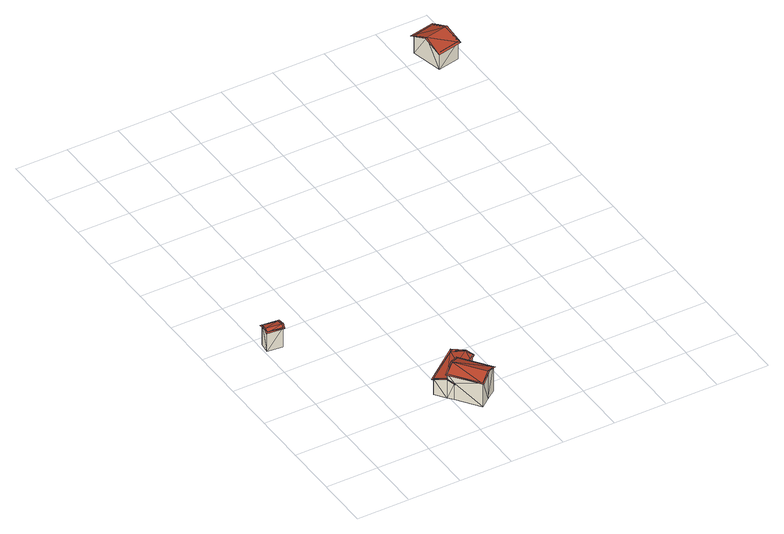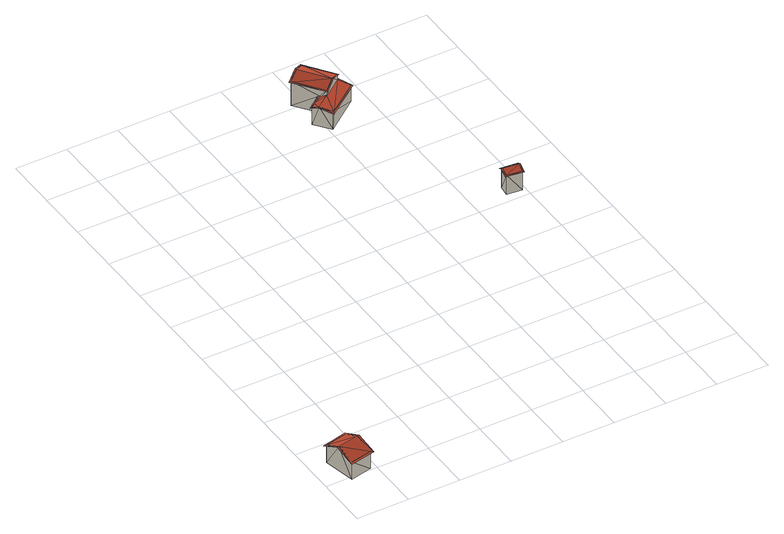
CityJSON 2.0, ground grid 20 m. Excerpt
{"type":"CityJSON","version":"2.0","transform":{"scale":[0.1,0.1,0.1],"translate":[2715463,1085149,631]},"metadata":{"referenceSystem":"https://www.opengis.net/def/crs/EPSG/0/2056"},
"CityObjects":{
"building1":{"type":"Building","attributes":{"DATUM_AENDERUNG":20160406,"DATUM_ERSTELLUNG":20160406,"ERSTELLUNG_JAHR":2016,"ERSTELLUNG_MONAT":4,"GRUND_AENDERUNG":"Verbessert","HERKUNFT_JAHR":2015,"HERKUNFT_MONAT":6,"OBJEKTART":"Gebaeude Einzelhaus","REVISION_JAHR":2016,"REVISION_MONAT":4},"geometry":[{"type":"MultiSurface","lod":"3","boundaries":[[[0,1,2]],[[0,2,3]],[[2,4,5]],[[2,5,3]],[[4,6,7]],[[4,7,5]],[[8,7,9]],[[8,9,10]],[[7,6,9]],[[9,11,10]],[[11,1,0]],[[11,0,10]],[[5,7,6]],[[5,6,3]],[[6,1,3]],[[1,0,3]],[[10,0,1]],[[10,1,8]],[[1,6,8]],[[6,7,8]],[[11,12,2]],[[11,2,1]],[[12,13,2]],[[2,13,14]],[[2,14,4]],[[4,14,15]],[[4,15,9]],[[4,9,6]],[[9,15,11]],[[15,12,11]],[[12,15,13]],[[15,14,13]]],"semantics":{"surfaces":[{"type":"RoofSurface"},{"type":"WallSurface"},{"type":"GroundSurface"}],"values":[0,0,0,0,0,0,0,0,0,0,0,0,0,0,0,0,0,0,0,0,1,1,1,1,1,1,1,1,1,1,2,2]}}]},
"building2":{"type":"Building","attributes":{"DATUM_AENDERUNG":20160523,"DATUM_ERSTELLUNG":20160406,"ERSTELLUNG_JAHR":2016,"ERSTELLUNG_MONAT":4,"GRUND_AENDERUNG":"Verbessert","HERKUNFT":"swisstopo","HERKUNFT_JAHR":2015,"HERKUNFT_MONAT":6,"NAME_KOMPLETT":"Casa Doganale","OBJEKTART":"Gebaeude Einzelhaus","ORIGINAL_HERKUNFT":"swisstopo","REVISION_JAHR":2015,"REVISION_MONAT":6},"children":["building2-1","building2-2"]},
"building2-1":{"type":"BuildingPart","attributes":{"DATUM_AENDERUNG":20160523,"DATUM_ERSTELLUNG":20160406,"ERSTELLUNG_JAHR":2016,"ERSTELLUNG_MONAT":4,"GRUND_AENDERUNG":"Verbessert","HERKUNFT":"swisstopo","HERKUNFT_JAHR":2015,"HERKUNFT_MONAT":6,"NAME_KOMPLETT":"Casa Doganale","OBJEKTART":"Gebaeude Einzelhaus","ORIGINAL_HERKUNFT":"swisstopo","REVISION_JAHR":2015,"REVISION_MONAT":6},"parents":["building2"],"geometry":[{"type":"MultiSurface","lod":"3","boundaries":[[[16,17,18]],[[16,18,19]],[[18,20,21]],[[18,21,19]],[[20,22,23]],[[20,23,21]],[[24,23,25]],[[24,25,26]],[[23,22,25]],[[25,27,26]],[[27,17,16]],[[27,16,26]],[[21,23,22]],[[21,22,19]],[[22,17,19]],[[17,16,19]],[[26,16,17]],[[26,17,22]],[[26,22,24]],[[22,23,24]],[[27,28,29]],[[27,29,17]],[[29,30,18]],[[29,18,17]],[[18,30,31]],[[18,31,20]],[[30,32,31]],[[31,33,20]],[[33,34,20]],[[34,35,20]],[[20,35,22]],[[35,36,22]],[[36,25,22]],[[36,37,25]],[[37,38,25]],[[38,39,28]],[[38,28,27]],[[38,27,25]],[[28,39,29]],[[39,32,29]],[[32,30,29]]],"semantics":{"surfaces":[{"type":"RoofSurface"},{"type":"WallSurface"},{"type":"GroundSurface"}],"values":[0,0,0,0,0,0,0,0,0,0,0,0,0,0,0,0,0,0,0,0,1,1,1,1,1,1,1,1,1,1,1,1,1,1,1,1,1,1,2,2,2]}}]},
"building2-2":{"type":"BuildingPart","attributes":{"DATUM_AENDERUNG":20160523,"DATUM_ERSTELLUNG":20160406,"ERSTELLUNG_JAHR":2016,"ERSTELLUNG_MONAT":4,"GRUND_AENDERUNG":"Verbessert","HERKUNFT":"swisstopo","HERKUNFT_JAHR":2015,"HERKUNFT_MONAT":6,"NAME_KOMPLETT":"Casa Doganale","OBJEKTART":"Gebaeude Einzelhaus","ORIGINAL_HERKUNFT":"swisstopo","REVISION_JAHR":2015,"REVISION_MONAT":6},"parents":["building2"],"geometry":[{"type":"MultiSurface","lod":"3","boundaries":[[[40,37,36]],[[41,42,43]],[[42,34,44]],[[42,44,43]],[[34,33,44]],[[45,46,38]],[[45,38,40]],[[38,37,40]],[[33,31,44]],[[31,47,44]],[[47,43,44]],[[48,49,41]],[[49,50,35]],[[49,35,42]],[[49,42,41]],[[50,40,36]],[[50,36,35]],[[35,34,42]],[[51,40,50]],[[51,50,49]],[[51,49,48]],[[44,52,43]],[[52,42,41]],[[52,41,43]],[[42,53,41]],[[53,49,48]],[[53,48,41]],[[49,54,51]],[[54,50,40]],[[54,40,51]],[[52,55,42]],[[55,56,42]],[[56,53,42]],[[53,56,49]],[[56,57,49]],[[57,54,49]],[[50,54,58]],[[50,58,38]],[[50,38,37]],[[50,37,36]],[[54,57,58]],[[58,39,38]],[[52,44,55]],[[44,31,32]],[[44,32,55]],[[39,58,32]],[[58,57,32]],[[57,56,32]],[[56,55,32]]],"semantics":{"surfaces":[{"type":"RoofSurface"},{"type":"WallSurface"},{"type":"GroundSurface"}],"values":[0,0,0,0,0,0,0,0,0,0,0,0,0,0,0,0,0,0,0,0,0,0,0,0,0,0,0,0,0,0,1,1,1,1,1,1,1,1,1,1,1,1,1,1,1,2,2,2,2]}}]},
"building3":{"type":"Building","attributes":{"DATUM_AENDERUNG":20160406,"DATUM_ERSTELLUNG":20160406,"ERSTELLUNG_JAHR":2016,"ERSTELLUNG_MONAT":4,"GRUND_AENDERUNG":"Verbessert","HERKUNFT_JAHR":2015,"HERKUNFT_MONAT":6,"OBJEKTART":"Gebaeude Einzelhaus","REVISION_JAHR":2016,"REVISION_MONAT":4},"geometry":[{"type":"MultiSurface","lod":"3","boundaries":[[[59,60,61]],[[59,61,62]],[[60,63,64]],[[60,64,61]],[[65,66,64]],[[65,64,63]],[[66,62,61]],[[66,61,64]],[[67,59,62]],[[68,62,66]],[[61,62,68]],[[67,62,61]],[[67,60,59]],[[69,63,60]],[[69,60,67]],[[70,65,63]],[[64,63,69]],[[70,63,64]],[[68,66,65]],[[70,68,65]],[[71,61,68]],[[72,67,61]],[[72,61,71]],[[73,69,67]],[[73,67,72]],[[73,64,69]],[[74,70,64]],[[74,64,73]],[[74,68,70]],[[74,71,68]],[[73,72,71]],[[74,73,71]]],"semantics":{"surfaces":[{"type":"RoofSurface"},{"type":"WallSurface"},{"type":"GroundSurface"}],"values":[0,0,0,0,0,0,0,0,0,0,0,0,0,0,0,0,0,0,0,0,1,1,1,1,1,1,1,1,1,1,2,2]}}]}
},
"vertices":[
[74,731,89],[69,732,89],[72,762,81],[78,766,79],[14,769,81],[10,774,79],[10,739,89],[5,739,89],[3,723,79],[9,727,82],[72,715,79],[67,720,82],[67,720,0],[72,762,0],[14,769,0],[9,727,0],
[457,36,200],[454,40,200],[491,68,183],[498,67,181],[414,171,183],[415,178,181],[377,143,200],[374,147,200],[333,116,181],[340,115,183],[416,5,181],[417,12,183],[417,12,81],[453,40,81],[491,68,81],[430,150,151],[430,150,81],[425,157,155],[414,170,162],[414,171,162],[340,115,162],[341,114,162],[356,94,150],[356,94,81],
[336,112,162],[473,215,162],[469,212,162],[492,190,150],[466,177,152],[355,87,148],[359,90,148],[433,146,149],[440,259,150],[431,245,151],[339,116,162],[303,155,148],[485,191,152],[439,252,151],[310,154,149],[485,191,81],[439,252,81],[310,154,81],[340,115,81],
[1328,1848,98],[1231,1827,98],[1336,1776,129],[1343,1778,129],[1247,1757,129],[1254,1758,129],[1261,1690,98],[1358,1711,98],[1323,1839,101],[1349,1717,101],[1240,1821,101],[1267,1699,101],[1349,1717,28],[1323,1839,28],[1240,1821,28],[1267,1699,28]
]}
